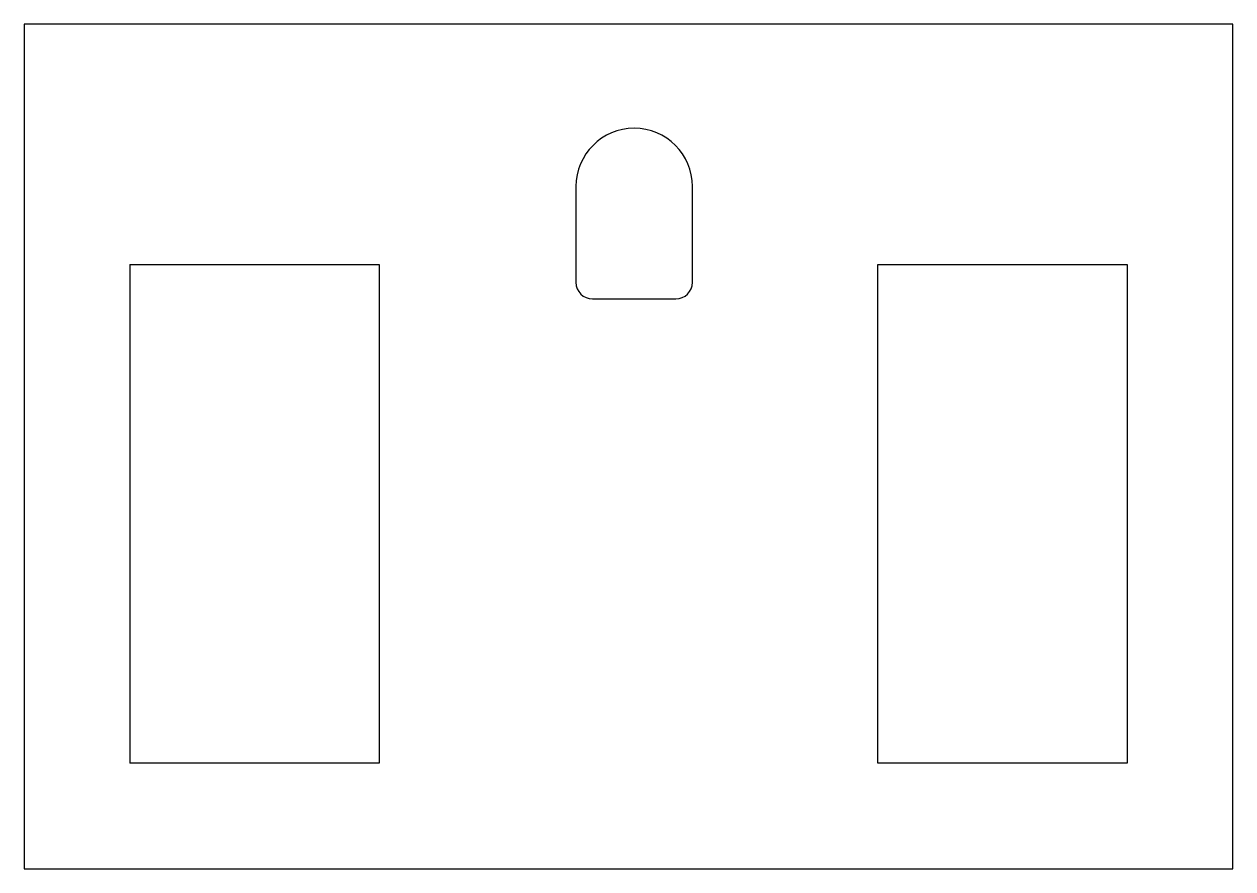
# Model space of a CAD drawing. Header units: millimetres. Extents: x 1 to 225, y 0 to 673.
# Drawn here: x 189.03 to 225.38, y 647.31 to 672.71 of the extents above; entities outside this region: 2.
import ezdxf

# ---------------------------------------------------------------- set-up
doc = ezdxf.new("R2010")
doc.units = ezdxf.units.MM
doc.styles.add('SLDTEXTSTYLE0', font='TXT', dxfattribs={"width": 0.7})

msp = doc.modelspace()

# ---------------------------------------------------------------- linework, layer by layer
at = {"color": 7, "linetype": 'Continuous', "lineweight": 25}
for p, q in [((225.38, 672.709), (189.034, 672.709)), ((189.034, 672.709), (189.034, 647.311)), ((225.38, 647.311), (225.38, 672.709)), ((205.628, 667.828), (205.628, 664.947)), ((209.128, 664.947), (209.128, 667.828)), ((192.209, 665.486), (192.209, 650.486)), ((192.209, 665.486), (199.709, 665.486)), ((199.709, 665.486), (199.709, 650.486)), ((214.709, 650.486), (214.709, 665.486)), ((214.709, 665.486), (222.205, 665.486)), ((222.205, 665.486), (222.205, 650.486)), ((206.128, 664.447), (208.628, 664.447)), ((199.709, 650.486), (192.209, 650.486)), ((222.205, 650.486), (214.709, 650.486)), ((189.034, 647.311), (225.38, 647.311))]:
    msp.add_line(p, q, dxfattribs=at)
for centre, radius, start, end in [((207.378, 667.828), 1.75, 0, 180), ((206.128, 664.947), 0.5, 180, 270), ((208.628, 664.947), 0.5, 270, 0)]:
    msp.add_arc(centre, radius, start, end, dxfattribs=at)

# ---------------------------------------------------------------- texts
at = {"color": 7, "linetype": 'Continuous', "char_height": 14.5493, "attachment_point": 1, "style": 'SLDTEXTSTYLE0'}
for s, insert in [('SOLIDWORKS Educational Product.', (0, 40.579)), ('For Instructional Use Only.', (0, 18.755))]:
    msp.add_mtext(s, dxfattribs=dict(at, insert=insert))

doc.saveas('drawing.dxf')
